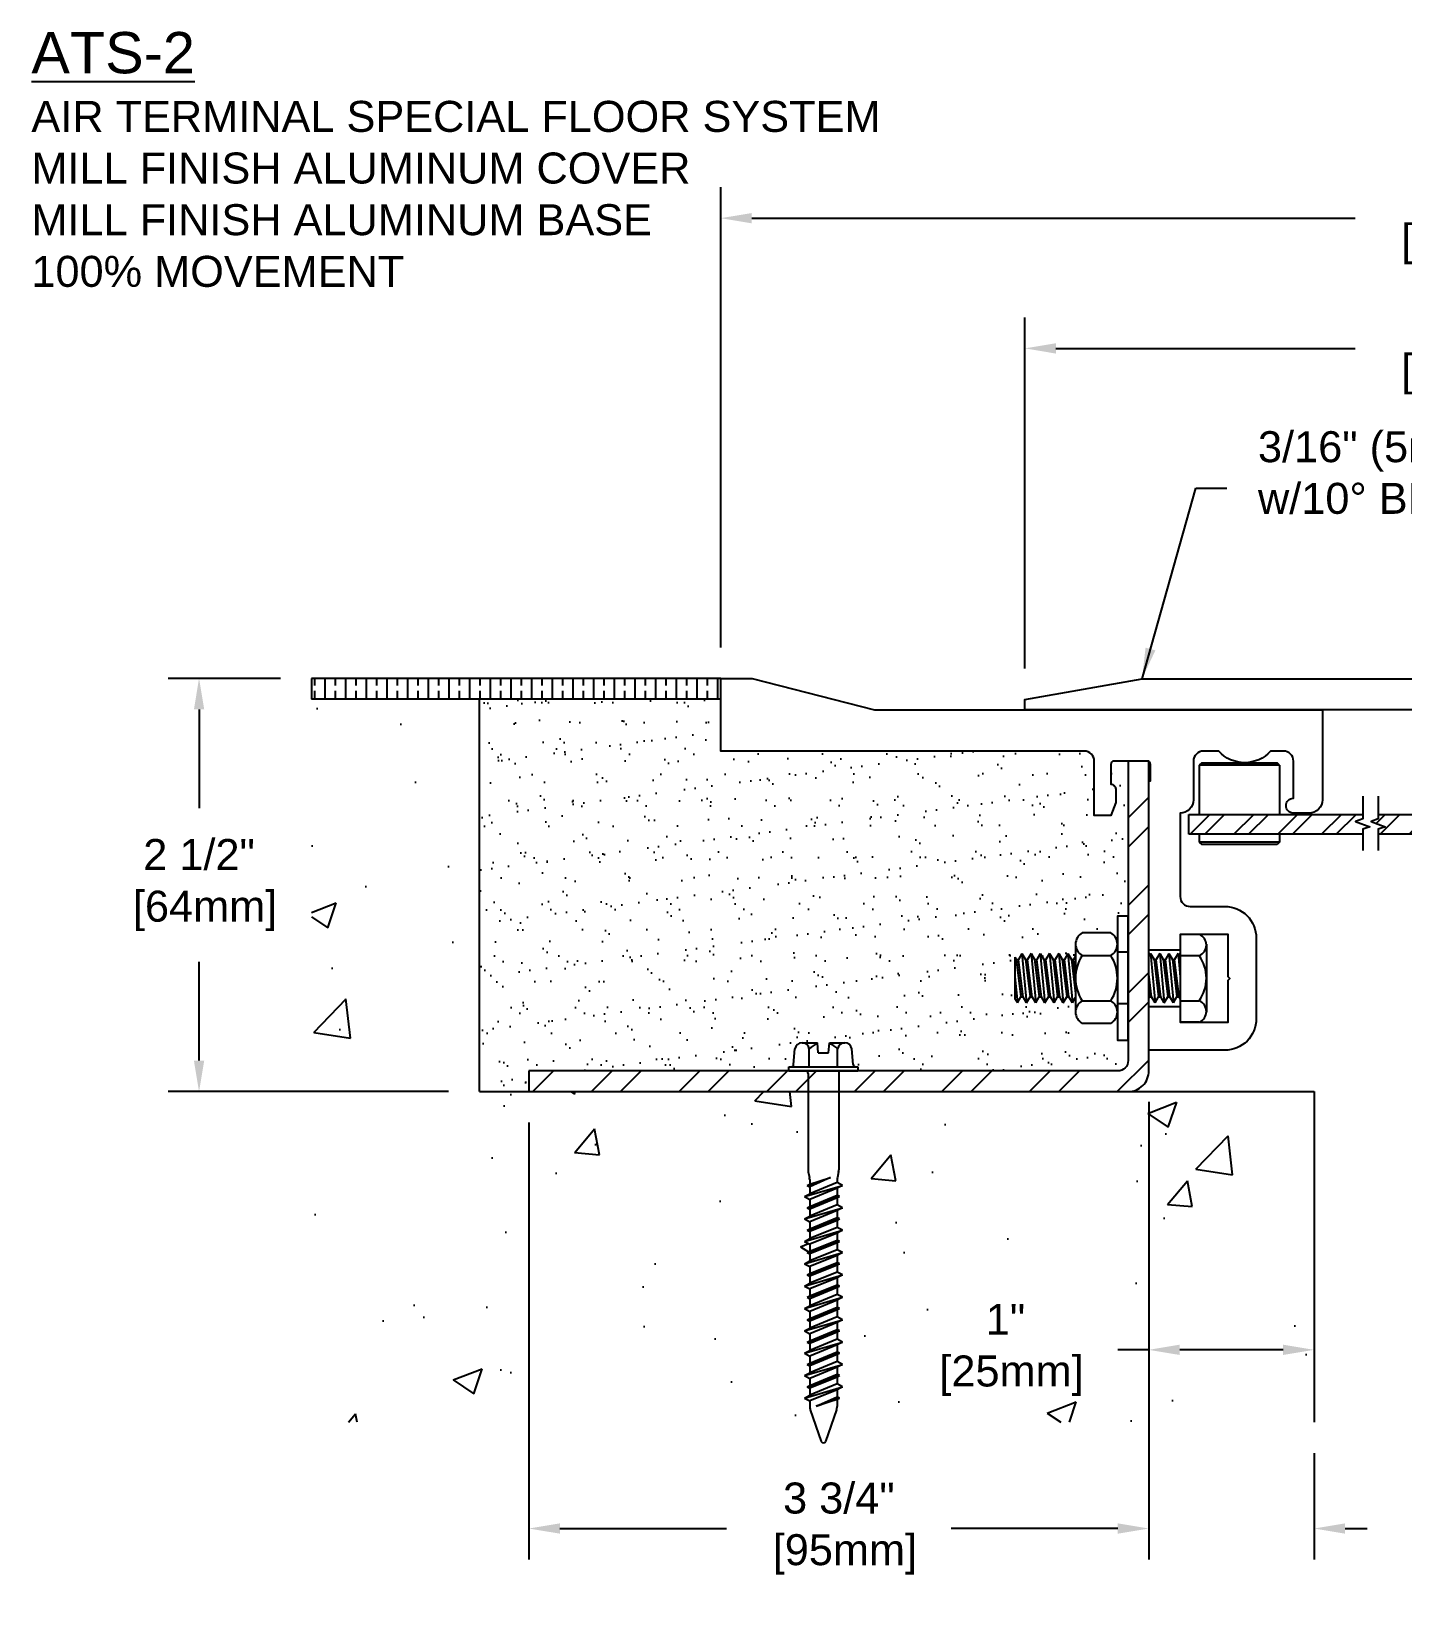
# Model space of a CAD drawing. Header units: inches. Extents: x -1.9 to 36.4, y -1.1 to 8.4.
# Drawn here: x -1.92 to 6.38, y -1.08 to 8.41 of the extents above; entities that cross this region are included whole.
import ezdxf

# ---------------------------------------------------------------- set-up
doc = ezdxf.new("R2010")
doc.units = ezdxf.units.IN
doc.header["$MEASUREMENT"] = 0
doc.linetypes.add('HIDDEN', pattern=[0.375, 0.25, -0.125])
for name, color, linetype in [('Anchors', 4, 'Continuous'), ('Conditions', 1, 'Continuous'), ('Dimensions', 3, 'Continuous'), ('Metals', 7, 'Continuous'), ('Text', 2, 'Continuous')]:
    doc.layers.add(name, color=color, linetype=linetype)
doc.styles.add('Arial', font='arial.ttf')
doc.dimstyles.new('Arial', dxfattribs={"dimtxt": 0.1875, "dimasz": 0.1875, "dimexe": 0.1875, "dimexo": 0.1875, "dimgap": 0.1875, "dimtad": 0, "dimtih": 1, "dimtoh": 1, "dimdec": 4, "dimzin": 0, "dimdsep": 46, "dimlunit": 4, "dimtxsty": 'Arial', "dimcen": 0.1875, "dimadec": 0, "dimazin": 0, "dimtfac": 1, "dimtdec": 4, "dimtofl": 0, "dimtmove": 0, "dimatfit": 3, "dimfxl": 0, "dimfrac": 2, "dimtolj": 1, "dimtzin": 0, "dimarcsym": 0})

# ---------------------------------------------------------------- blocks, each defined once
blk = doc.blocks.new('cp1125')
h = blk.add_hatch()
h.set_pattern_fill('ANSI32', color=256, style=0)
h.paths.add_polyline_path([(4.1276, 21.8435, 0.414214), (4.2526, 21.9685), (4.2526, 23.8435), (4.1276, 23.8435), (4.1276, 22.031, -0.414214), (4.0651, 21.9685), (0.5026, 21.9685), (0.5026, 21.8435)])
blk.add_lwpolyline([(0.5026, 21.9685), (0.5026, 21.8435), (4.1276, 21.8435, 0.414214), (4.2526, 21.9685), (4.2526, 23.8435), (4.1276, 23.8435), (4.1276, 22.031, -0.414214), (4.0651, 21.9685)], format="xyb", close=True)
blk = doc.blocks.new('at11')
blk.add_lwpolyline([(-0.2806, 1.6944, -0.414214), (-0.2206, 1.7544), (-0.1422, 1.7544, 0.447214), (0.1709, 1.7544), (0.2644, 1.7544, -0.414214), (0.3244, 1.6944), (0.3244, 1.4594, 0.414214), (0.4044, 1.3794), (0.4044, 0.8744, -0.414214), (0.3444, 0.8144), (0.1344, 0.8144, 0.414214), (-0.0556, 0.6244), (-0.0556, 0.1344, 0.414214), (0.1344, -0.0556), (0.5944, -0.0556), (0.5944, 0.2094), (0.4044, 0.2094), (0.4044, 0.1144), (0.1144, 0.1144), (0.1144, 0.3694), (0.1044, 0.3794), (0.1144, 0.3894), (0.1144, 0.6444), (0.4044, 0.6444), (0.4044, 0.5494), (0.5944, 0.5494), (0.5944, 1.5744), (0.5844, 1.5744), (0.5844, 1.6744, -0.414214), (0.6044, 1.6944), (0.8044, 1.6944, -0.414214), (0.8244, 1.6744), (0.8244, 1.5544, 0.414214), (0.7944, 1.5244), (0.7944, 1.4444), (0.8244, 1.3644), (0.9244, 1.3644), (0.9244, 1.6944, -0.414214), (0.9844, 1.7544), (3.1844, 1.7544), (3.1844, 2.1944), (2.9944, 2.1944), (2.2544, 2.0044), (-0.4556, 2.0044), (-0.4556, 1.4594, 0.414214), (-0.3756, 1.3794), (-0.2806, 1.3794, 1), (-0.2806, 1.4694)], format="xyb", close=True)
blk = doc.blocks.new('*D7')
at = {"layer": 'Defpoints', "color": 0}
for p in [(4.8422, 2.125), (1.0922, 2), (4.8422, -0.6437)]:
    blk.add_point(p, dxfattribs=at)
at = {"layer": 'Dimensions', "color": 0, "lineweight": -2}
for p, q in [((4.8422, 1.9375), (4.8422, -0.8312)), ((1.0922, 1.8125), (1.0922, -0.8312)), ((1.2797, -0.6437), (2.2877, -0.6437)), ((4.6547, -0.6437), (3.6468, -0.6437))]:
    blk.add_line(p, q, dxfattribs=at)
at = {"layer": 'Dimensions', "color": 0}
for points in [[(1.2797, -0.6124), (1.2797, -0.6749), (1.0922, -0.6437)], [(4.6547, -0.6124), (4.6547, -0.6749), (4.8422, -0.6437)]]:
    blk.add_solid(points, dxfattribs=at)
at = {"layer": 'Dimensions', "color": 0, "insert": (2.9672, -0.6437), "char_height": 0.1875, "attachment_point": 5, "style": 'Arial'}
blk.add_mtext('\\A1;3 3/4"\\P [95mm]', dxfattribs=at)
blk = doc.blocks.new('*D8')
at = {"layer": 'Defpoints', "color": 0}
for p in [(-0.2239, 4.5), (-0.9038, 2), (0.7931, 2)]:
    blk.add_point(p, dxfattribs=at)
at = {"layer": 'Dimensions', "color": 0, "lineweight": -2}
for p, q in [((-0.4114, 4.5), (-1.0913, 4.5)), ((-0.9038, 4.3125), (-0.9038, 3.7155)), ((-0.9038, 2.1875), (-0.9038, 2.7845)), ((0.6056, 2), (-1.0913, 2))]:
    blk.add_line(p, q, dxfattribs=at)
at = {"layer": 'Dimensions', "color": 0}
for points in [[(-0.935, 4.3125), (-0.8725, 4.3125), (-0.9038, 4.5)], [(-0.935, 2.1875), (-0.8725, 2.1875), (-0.9038, 2)]]:
    blk.add_solid(points, dxfattribs=at)
at = {"layer": 'Dimensions', "color": 0, "insert": (-0.9038, 3.25), "char_height": 0.1875, "attachment_point": 5, "style": 'Arial'}
blk.add_mtext('\\A1;2 1/2"\\P [64mm]', dxfattribs=at)
blk = doc.blocks.new('H5161')
for p, q in [((-0.2635, 0.1144), (-0.2635, 0)), ((-0.2062, 0.1584), (0.2062, 0.1584)), ((-0.1375, 0), (-0.1375, 0.1144)), ((0.1375, 0), (0.1375, 0.1144)), ((0.2665, 0.1144), (0.2665, 0)), ((-0.2635, 0), (0.2665, 0)), ((-0.15, -0.0131), (-0.1271, 0)), ((-0.15, -0.0131), (-0.0083, 0)), ((0.1244, 0), (0.113, -0.0066)), ((-0.15, -0.0131), (-0.113, -0.0343)), ((-0.15, -0.0687), (0.15, -0.0409)), ((-0.15, -0.0687), (-0.113, -0.0475)), ((-0.15, -0.0687), (-0.113, -0.0899)), ((0.113, -0.0066), (-0.113, -0.0343)), ((-0.113, -0.0475), (0.113, -0.0197)), ((-0.113, -0.0475), (-0.113, -0.0343)), ((0.113, -0.0621), (-0.113, -0.0899)), ((-0.113, -0.103), (0.113, -0.0752)), ((-0.113, -0.103), (-0.113, -0.0899)), ((0.113, -0.0197), (0.113, -0.0066)), ((0.15, -0.0409), (0.113, -0.0197)), ((0.15, -0.0409), (0.113, -0.0621)), ((0.113, -0.0752), (0.113, -0.0621)), ((0.15, -0.0965), (0.113, -0.0752)), ((-0.15, -0.1242), (0.15, -0.0965)), ((-0.15, -0.1242), (-0.113, -0.103)), ((-0.15, -0.1242), (-0.113, -0.1455)), ((-0.15, -0.1798), (0.15, -0.152)), ((-0.15, -0.1798), (-0.113, -0.1586)), ((-0.15, -0.1798), (-0.1322, -0.19)), ((0.113, -0.1177), (-0.113, -0.1455)), ((-0.113, -0.1586), (0.113, -0.1308)), ((-0.113, -0.1586), (-0.113, -0.1455)), ((0.113, -0.1732), (-0.0235, -0.19)), ((0.0833, -0.19), (0.113, -0.1864)), ((0.15, -0.0965), (0.113, -0.1177)), ((0.113, -0.1308), (0.113, -0.1177)), ((0.15, -0.152), (0.113, -0.1308)), ((0.15, -0.152), (0.113, -0.1732)), ((0.113, -0.1864), (0.113, -0.1732)), ((0.1194, -0.19), (0.113, -0.1864)), ((-0.15, -0.6798), (0.15, -0.652)), ((-0.15, -0.6798), (-0.113, -0.6586)), ((-0.1342, -0.6333), (-0.113, -0.6455)), ((-0.113, -0.6586), (0.0925, -0.6333)), ((-0.0142, -0.6333), (-0.113, -0.6455)), ((-0.113, -0.6586), (-0.113, -0.6455)), ((0.15, -0.652), (0.113, -0.6732)), ((0.15, -0.652), (0.1174, -0.6333)), ((-0.15, -0.6798), (-0.113, -0.701)), ((-0.15, -0.7353), (0.15, -0.7076)), ((-0.15, -0.7353), (-0.113, -0.7141)), ((-0.15, -0.7353), (-0.113, -0.7566)), ((0.113, -0.6732), (-0.113, -0.701)), ((-0.113, -0.7141), (0.113, -0.6864)), ((-0.113, -0.7141), (-0.113, -0.701)), ((0.113, -0.7288), (-0.113, -0.7566)), ((-0.113, -0.7697), (0.113, -0.7419)), ((-0.113, -0.7697), (-0.113, -0.7566)), ((0.113, -0.6864), (0.113, -0.6732)), ((0.15, -0.7076), (0.113, -0.6864)), ((0.15, -0.7076), (0.113, -0.7288)), ((0.113, -0.7419), (0.113, -0.7288)), ((0.15, -0.7631), (0.113, -0.7419)), ((-0.15, -0.7909), (0.15, -0.7631)), ((-0.15, -0.7909), (-0.113, -0.7697)), ((-0.15, -0.7909), (-0.113, -0.8121)), ((-0.15, -0.8465), (0.15, -0.8187)), ((-0.15, -0.8465), (-0.113, -0.8252)), ((-0.15, -0.8465), (-0.113, -0.8677)), ((0.113, -0.7843), (-0.113, -0.8121)), ((-0.113, -0.8252), (0.113, -0.7975)), ((-0.113, -0.8252), (-0.113, -0.8121)), ((0.113, -0.8399), (-0.113, -0.8677)), ((-0.113, -0.8808), (0.113, -0.853)), ((0.15, -0.7631), (0.113, -0.7843)), ((0.113, -0.7975), (0.113, -0.7843)), ((0.15, -0.8187), (0.113, -0.7975)), ((0.15, -0.8187), (0.113, -0.8399)), ((0.113, -0.853), (0.113, -0.8399)), ((0.15, -0.8742), (0.113, -0.853)), ((-0.15, -0.902), (0.15, -0.8742)), ((-0.15, -0.902), (-0.113, -0.8808)), ((-0.15, -0.902), (-0.113, -0.9232)), ((-0.15, -0.9576), (0.15, -0.9298)), ((-0.15, -0.9576), (-0.113, -0.9364)), ((-0.113, -0.8808), (-0.113, -0.8677)), ((0.113, -0.8955), (-0.113, -0.9232)), ((-0.113, -0.9364), (0.113, -0.9086)), ((-0.113, -0.9364), (-0.113, -0.9232)), ((0.15, -0.8742), (0.113, -0.8955)), ((0.113, -0.9086), (0.113, -0.8955)), ((0.15, -0.9298), (0.113, -0.9086)), ((0.15, -0.9298), (0.113, -0.951)), ((-0.15, -0.9576), (-0.113, -0.9788)), ((-0.1271, -1), (-0.113, -0.9919)), ((-0.1271, -1), (0.1244, -1)), ((0.113, -0.951), (-0.113, -0.9788)), ((-0.113, -0.9919), (0.113, -0.9641)), ((-0.113, -0.9919), (-0.113, -0.9788)), ((-0.0083, -1), (0.15, -0.9853)), ((0.113, -0.9641), (0.113, -0.951)), ((0.15, -0.9853), (0.113, -0.9641)), ((0.15, -0.9853), (0.1244, -1))]:
    blk.add_line(p, q)
for centre, radius, start, end in [((-0.2005, 0.0913), 0.0671, 20.13539, 159.86461), ((0, -0.0784), 0.2368, 54.51066, 125.48934), ((0.202, 0.0891), 0.0693, 21.40133, 158.59867)]:
    blk.add_arc(centre, radius, start, end)
for p in [(-0.113, -0.0475), (-0.113, -0.103), (-0.113, -0.1586), (-0.113, -0.6586), (-0.113, -0.7141), (-0.113, -0.7697), (-0.113, -0.8252), (-0.113, -0.8808), (-0.113, -0.9364), (-0.113, -0.9919)]:
    blk.add_point(p)
blk = doc.blocks.new('316alumplt')
blk.add_lwpolyline([(4.4271, 20.7674), (4.4271, 20.8299), (5.136, 20.9549), (9.2182, 20.9549), (9.9271, 20.8299), (9.9271, 20.7674)], close=True)
blk = doc.blocks.new('HRPB8516')
h = blk.add_hatch()
h.set_pattern_fill('ANSI32', color=256, scale=0.5, style=0)
h.set_pattern_definition([(45, (-0.33486, -8.23346), (-0.1325825, 0.1325825), []), (45, (-0.24647, -8.23346), (-0.1325825, 0.1325825), [])])
h.paths.add_polyline_path([(8.0195, 3.6581), (8.0195, 3.6304), (7.9766, 3.6148), (8.0625, 3.5835), (8.0195, 3.5679), (8.0195, 3.5381), (9.0712, 3.5381), (9.0712, 3.6581)])
h.paths.add_polyline_path([(6.7017, 3.6581), (6.7017, 3.6304), (6.6588, 3.6148), (6.7446, 3.5835), (6.7017, 3.5679), (6.7017, 3.5381), (7.926, 3.5381), (7.926, 3.5679), (7.9689, 3.5835), (7.8831, 3.6148), (7.926, 3.6304), (7.926, 3.6581)])
h.paths.add_polyline_path([(5.5565, 3.6581), (5.5565, 3.5381), (6.6081, 3.5381), (6.6081, 3.5679), (6.6511, 3.5835), (6.5652, 3.6148), (6.6081, 3.6304), (6.6081, 3.6581)])
for p, q in [((5.634, 3.9706), (5.619, 3.9556)), ((6.1053, 3.9556), (5.619, 3.9556)), ((5.619, 3.9556), (5.619, 3.6581)), ((5.634, 3.9706), (6.0903, 3.9706)), ((6.1053, 3.9556), (6.0903, 3.9706)), ((6.1053, 3.9556), (6.1053, 3.6581)), ((8.5224, 3.9556), (8.5374, 3.9706)), ((8.5224, 3.9556), (9.0087, 3.9556)), ((8.5224, 3.9556), (8.5224, 3.6581)), ((8.9937, 3.9706), (8.5374, 3.9706)), ((8.9937, 3.9706), (9.0087, 3.9556)), ((9.0087, 3.9556), (9.0087, 3.6581)), ((5.5565, 3.5381), (5.5565, 3.6581)), ((5.5565, 3.6581), (6.6081, 3.6581)), ((6.7017, 3.6581), (7.926, 3.6581)), ((8.0195, 3.6581), (9.0712, 3.6581)), ((9.0712, 3.6581), (9.0712, 3.5381)), ((6.6081, 3.5381), (5.5565, 3.5381)), ((5.619, 3.5381), (5.619, 3.4906)), ((6.1053, 3.5381), (6.1053, 3.4906)), ((7.926, 3.5381), (6.7017, 3.5381)), ((9.0712, 3.5381), (8.0195, 3.5381)), ((8.5224, 3.5381), (8.5224, 3.4906)), ((9.0087, 3.5381), (9.0087, 3.4906)), ((6.1053, 3.4906), (5.619, 3.4906)), ((5.619, 3.4906), (5.634, 3.4756)), ((6.0903, 3.4756), (5.634, 3.4756)), ((6.1053, 3.4906), (6.0903, 3.4756)), ((8.5224, 3.4906), (9.0087, 3.4906)), ((8.5224, 3.4906), (8.5374, 3.4756)), ((8.5374, 3.4756), (8.9937, 3.4756)), ((9.0087, 3.4906), (8.9937, 3.4756))]:
    blk.add_line(p, q)
at = {"linetype": 'Continuous'}
for points in [[(6.6081, 3.7673), (6.6081, 3.6304), (6.5652, 3.6148), (6.6511, 3.5835), (6.6081, 3.5679), (6.6081, 3.4402)], [(6.7017, 3.7673), (6.7017, 3.6304), (6.6588, 3.6148), (6.7446, 3.5835), (6.7017, 3.5679), (6.7017, 3.4402)], [(7.926, 3.7673), (7.926, 3.6304), (7.8831, 3.6148), (7.9689, 3.5835), (7.926, 3.5679), (7.926, 3.4402)], [(8.0195, 3.7673), (8.0195, 3.6304), (7.9766, 3.6148), (8.0625, 3.5835), (8.0195, 3.5679), (8.0195, 3.4402)]]:
    blk.add_lwpolyline(points, dxfattribs=at)
blk = doc.blocks.new('TH14214')
for p, q in [((-0.1803, 0.0387), (-0.172, 0.1335)), ((-0.129, 0.17), (-0.0362, 0.17)), ((-0.086, 0.025), (-0.086, 0.1335)), ((-0.031, 0.11), (-0.0362, 0.17)), ((-0.031, 0.11), (0.031, 0.11)), ((0.031, 0.11), (0.0362, 0.17)), ((0.0362, 0.17), (0.129, 0.17)), ((0.086, 0.025), (0.086, 0.1335)), ((0.1803, 0.0387), (0.172, 0.1335)), ((-0.209, 0), (-0.209, 0.025)), ((-0.209, 0.025), (0.209, 0.025)), ((-0.209, 0), (0.209, 0)), ((0.209, 0.025), (0.209, 0)), ((-0.093, -0.0147), (-0.093, -0.5974)), ((0.093, -0.0147), (0.093, -0.5974)), ((-0.0983, -0.6927), (0.0428, -0.6441)), ((-0.0917, -0.6102), (-0.0843, -0.6448)), ((-0.083, -0.6845), (0.0428, -0.6441)), ((0.0428, -0.6441), (-0.083, -0.7009)), ((-0.083, -0.6576), (-0.083, -0.6845)), ((0.083, -0.6576), (0.083, -0.6755)), ((0.0917, -0.6102), (0.0843, -0.6448)), ((-0.115, -0.7604), (0.115, -0.6927)), ((-0.115, -0.7604), (-0.083, -0.7432)), ((-0.0983, -0.6927), (-0.083, -0.6845)), ((-0.0983, -0.6927), (-0.083, -0.7009)), ((0.083, -0.6755), (-0.083, -0.7432)), ((-0.083, -0.7009), (-0.083, -0.7432)), ((0.083, -0.7099), (-0.083, -0.7776)), ((-0.083, -0.8199), (0.083, -0.7522)), ((0.115, -0.6927), (0.083, -0.6755)), ((0.115, -0.6927), (0.083, -0.7099)), ((0.083, -0.7099), (0.083, -0.7522)), ((0.0983, -0.7604), (0.083, -0.7522)), ((-0.115, -0.7604), (-0.083, -0.7776)), ((-0.115, -0.8958), (0.115, -0.8281)), ((-0.0983, -0.8281), (0.0983, -0.7604)), ((-0.0983, -0.8281), (-0.083, -0.8199)), ((-0.0983, -0.8281), (-0.083, -0.8363)), ((0.083, -0.7686), (-0.083, -0.8363)), ((-0.083, -0.7776), (-0.083, -0.8199)), ((0.083, -0.8109), (-0.083, -0.8786)), ((-0.083, -0.8363), (-0.083, -0.8786)), ((0.083, -0.8454), (-0.083, -0.9131)), ((0.0983, -0.7604), (0.083, -0.7686)), ((0.083, -0.7686), (0.083, -0.8109)), ((0.115, -0.8281), (0.083, -0.8109)), ((0.115, -0.8281), (0.083, -0.8454)), ((0.083, -0.8454), (0.083, -0.8876)), ((-0.115, -0.8958), (-0.083, -0.8786)), ((-0.115, -0.8958), (-0.083, -0.9131)), ((-0.0983, -0.9635), (0.0983, -0.8958)), ((-0.083, -0.9553), (0.083, -0.8876)), ((0.083, -0.9041), (-0.083, -0.9718)), ((-0.083, -0.9131), (-0.083, -0.9553)), ((0.083, -0.9463), (-0.083, -1.014)), ((0.0983, -0.8958), (0.083, -0.8876)), ((0.0983, -0.8958), (0.083, -0.9041)), ((0.083, -0.9041), (0.083, -0.9463)), ((0.115, -0.9635), (0.083, -0.9463)), ((-0.115, -1.0312), (0.115, -0.9635)), ((-0.115, -1.0312), (-0.083, -1.014)), ((-0.115, -1.0312), (-0.083, -1.0485)), ((-0.0983, -0.9635), (-0.083, -0.9553)), ((-0.0983, -0.9635), (-0.083, -0.9718)), ((-0.0983, -1.099), (0.0983, -1.0312)), ((-0.083, -0.9718), (-0.083, -1.014)), ((0.083, -0.9808), (-0.083, -1.0485)), ((-0.083, -1.0907), (0.083, -1.023)), ((0.083, -1.0395), (-0.083, -1.1072)), ((0.115, -0.9635), (0.083, -0.9808)), ((0.083, -0.9808), (0.083, -1.023)), ((0.0983, -1.0312), (0.083, -1.023)), ((0.0983, -1.0312), (0.083, -1.0395)), ((0.083, -1.0395), (0.083, -1.0817)), ((-0.115, -1.1667), (0.115, -1.099)), ((-0.0983, -1.099), (-0.083, -1.0907)), ((-0.0983, -1.099), (-0.083, -1.1072)), ((-0.083, -1.0485), (-0.083, -1.0907)), ((0.083, -1.0817), (-0.083, -1.1494)), ((-0.083, -1.1072), (-0.083, -1.1494)), ((0.083, -1.1162), (-0.083, -1.1839)), ((0.115, -1.099), (0.083, -1.0817)), ((0.115, -1.099), (0.083, -1.1162)), ((0.083, -1.1162), (0.083, -1.1584)), ((-0.115, -1.1667), (-0.083, -1.1494)), ((-0.115, -1.1667), (-0.083, -1.1839)), ((-0.0983, -1.2344), (0.0983, -1.1667)), ((-0.0983, -1.2344), (-0.083, -1.2262)), ((-0.083, -1.2262), (0.083, -1.1584)), ((0.083, -1.1749), (-0.083, -1.2426)), ((-0.083, -1.1839), (-0.083, -1.2262)), ((0.083, -1.2171), (-0.083, -1.2849)), ((0.0983, -1.1667), (0.083, -1.1584)), ((0.0983, -1.1667), (0.083, -1.1749)), ((0.083, -1.1749), (0.083, -1.2171)), ((0.115, -1.2344), (0.083, -1.2171)), ((-0.115, -1.3021), (0.115, -1.2344)), ((-0.115, -1.3021), (-0.083, -1.2849)), ((-0.115, -1.3021), (-0.083, -1.3193)), ((-0.0983, -1.2344), (-0.083, -1.2426)), ((-0.0983, -1.3698), (0.0983, -1.3021)), ((-0.083, -1.2426), (-0.083, -1.2849)), ((0.083, -1.2516), (-0.083, -1.3193)), ((-0.083, -1.3616), (0.083, -1.2939)), ((0.083, -1.3103), (-0.083, -1.378)), ((-0.083, -1.3193), (-0.083, -1.3616)), ((0.115, -1.2344), (0.083, -1.2516)), ((0.083, -1.2516), (0.083, -1.2939)), ((0.0983, -1.3021), (0.083, -1.2939)), ((0.0983, -1.3021), (0.083, -1.3103)), ((0.083, -1.3103), (0.083, -1.3526)), ((-0.115, -1.4375), (0.115, -1.3698)), ((-0.115, -1.4375), (-0.083, -1.4203)), ((-0.0983, -1.3698), (-0.083, -1.3616)), ((-0.0983, -1.3698), (-0.083, -1.378)), ((0.083, -1.3526), (-0.083, -1.4203)), ((-0.083, -1.378), (-0.083, -1.4203)), ((0.083, -1.387), (-0.083, -1.4547)), ((0.115, -1.3698), (0.083, -1.3526)), ((0.115, -1.3698), (0.083, -1.387)), ((0.083, -1.387), (0.083, -1.4293)), ((-0.115, -1.4375), (-0.083, -1.4547)), ((-0.115, -1.5729), (0.115, -1.5052)), ((-0.0983, -1.5052), (0.0983, -1.4375)), ((-0.0983, -1.5052), (-0.083, -1.497)), ((-0.0983, -1.5052), (-0.083, -1.5134)), ((-0.083, -1.497), (0.083, -1.4293)), ((0.083, -1.4457), (-0.083, -1.5134)), ((-0.083, -1.4547), (-0.083, -1.497)), ((0.083, -1.488), (-0.083, -1.5557)), ((-0.083, -1.5134), (-0.083, -1.5557)), ((0.0983, -1.4375), (0.083, -1.4293)), ((0.0983, -1.4375), (0.083, -1.4457)), ((0.083, -1.4457), (0.083, -1.488)), ((0.115, -1.5052), (0.083, -1.488)), ((0.115, -1.5052), (0.083, -1.5224)), ((-0.115, -1.5729), (-0.083, -1.5557)), ((-0.115, -1.5729), (-0.083, -1.5901)), ((-0.0983, -1.6406), (0.0983, -1.5729)), ((0.083, -1.5224), (-0.083, -1.5901)), ((-0.083, -1.6324), (0.083, -1.5647)), ((0.083, -1.5811), (-0.083, -1.6488)), ((-0.083, -1.5901), (-0.083, -1.6324)), ((0.083, -1.5224), (0.083, -1.5647)), ((0.0983, -1.5729), (0.083, -1.5647)), ((0.0983, -1.5729), (0.083, -1.5811)), ((0.083, -1.5811), (0.083, -1.6234)), ((-0.115, -1.7083), (0.115, -1.6406)), ((-0.115, -1.7083), (-0.083, -1.6911)), ((-0.115, -1.7083), (-0.083, -1.7256)), ((-0.0983, -1.6406), (-0.083, -1.6324)), ((-0.0983, -1.6406), (-0.083, -1.6488)), ((-0.0983, -1.776), (0.0983, -1.7083)), ((0.083, -1.6234), (-0.083, -1.6911)), ((-0.083, -1.6488), (-0.083, -1.6911)), ((0.083, -1.6579), (-0.083, -1.7256)), ((-0.083, -1.7678), (0.083, -1.7001)), ((0.115, -1.6406), (0.083, -1.6234)), ((0.115, -1.6406), (0.083, -1.6579)), ((0.083, -1.6579), (0.083, -1.7001)), ((0.0983, -1.7083), (0.083, -1.7001)), ((0.0983, -1.7083), (0.083, -1.7166)), ((-0.115, -1.8437), (0.115, -1.776)), ((-0.0983, -1.776), (-0.083, -1.7678)), ((-0.0983, -1.776), (-0.083, -1.7843)), ((0.083, -1.7166), (-0.083, -1.7843)), ((-0.083, -1.7256), (-0.083, -1.7678)), ((0.083, -1.7588), (-0.083, -1.8265)), ((-0.083, -1.7843), (-0.083, -1.8265)), ((0.083, -1.7933), (-0.083, -1.861)), ((0.083, -1.7166), (0.083, -1.7588)), ((0.115, -1.776), (0.083, -1.7588)), ((0.115, -1.776), (0.083, -1.7933)), ((0.083, -1.7933), (0.083, -1.8355)), ((-0.115, -1.8437), (-0.083, -1.8265)), ((-0.115, -1.8437), (-0.083, -1.861)), ((-0.0983, -1.9115), (0.0983, -1.8437)), ((-0.083, -1.9032), (0.083, -1.8355)), ((0.083, -1.852), (-0.083, -1.9197)), ((-0.083, -1.861), (-0.083, -1.9032)), ((0.083, -1.8942), (-0.083, -1.9619)), ((0.0983, -1.8437), (0.083, -1.8355)), ((0.0983, -1.8437), (0.083, -1.852)), ((0.083, -1.852), (0.083, -1.8942)), ((0.115, -1.9115), (0.083, -1.8942)), ((-0.115, -1.9792), (0.115, -1.9115)), ((-0.115, -1.9792), (-0.083, -1.9619)), ((-0.115, -1.9792), (-0.083, -1.9964)), ((-0.0983, -1.9115), (-0.083, -1.9032)), ((-0.0983, -1.9115), (-0.083, -1.9197)), ((-0.083, -1.9197), (-0.083, -1.9619)), ((0.083, -1.9287), (-0.083, -1.9964)), ((-0.0447, -2.0284), (0.083, -1.9709)), ((-0.0447, -2.0284), (0.0983, -1.9792)), ((0.083, -1.9874), (-0.0447, -2.0284)), ((0.115, -1.9115), (0.083, -1.9287)), ((0.083, -1.9287), (0.083, -1.9709)), ((0.0983, -1.9792), (0.083, -1.9709)), ((0.0983, -1.9792), (0.083, -1.9874)), ((0.083, -1.9874), (0.083, -2.0309)), ((-0.083, -1.9964), (-0.083, -2.0309)), ((-0.0795, -2.0514), (-0.0129, -2.2417)), ((0.0795, -2.0514), (0.0129, -2.2417))]:
    blk.add_line(p, q)
for centre, radius, start, end in [((-0.129, 0.1264), 0.0436, 9.28497, 170.71503), ((0, 0.0505), 0.1195, 107.42152, 136.04074), ((0, 0.0505), 0.1195, 43.95926, 72.57848), ((0.129, 0.1264), 0.0436, 9.28497, 170.71503), ((-0.1952, 0.04), 0.015, 270, 355), ((0.1952, 0.04), 0.015, 185, 270), ((-0.1077, -0.0147), 0.0147, 0, 90), ((0.1077, -0.0147), 0.0147, 90, 180), ((-0.031, -0.5974), 0.062, 180, 191.9357), ((-0.145, -0.6576), 0.062, 0, 11.9357), ((0.145, -0.6576), 0.062, 168.0643, 180), ((0.031, -0.5974), 0.062, 348.0643, 0), ((-0.021, -2.0309), 0.062, 180, 199.30575), ((0.021, -2.0309), 0.062, 340.69425, 0), ((0, -2.2359), 0.0141, 204.10008, 335.89992)]:
    blk.add_arc(centre, radius, start, end)
blk = doc.blocks.new('*D14')
at = {"layer": 'Defpoints', "color": 0}
for p in [(11.4322, 7.2847), (2.2522, 4.5), (11.4322, 4.5)]:
    blk.add_point(p, dxfattribs=at)
at = {"layer": 'Dimensions', "color": 0, "lineweight": -2}
for p, q in [((2.2522, 4.6875), (2.2522, 7.4722)), ((11.4322, 4.6875), (11.4322, 7.4722)), ((2.4397, 7.2847), (6.0899, 7.2847)), ((11.2447, 7.2847), (7.5946, 7.2847))]:
    blk.add_line(p, q, dxfattribs=at)
at = {"layer": 'Dimensions', "color": 0}
for points in [[(2.4397, 7.3159), (2.4397, 7.2534), (2.2522, 7.2847)], [(11.2447, 7.3159), (11.2447, 7.2534), (11.4322, 7.2847)]]:
    blk.add_solid(points, dxfattribs=at)
at = {"layer": 'Dimensions', "color": 0, "insert": (6.8422, 7.2847), "char_height": 0.1875, "attachment_point": 5, "style": 'Arial'}
blk.add_mtext('\\A1;9 3/16"\\P [233mm]', dxfattribs=at)
blk = doc.blocks.new('*D15')
at = {"layer": 'Defpoints', "color": 0}
for p in [(9.5922, 6.4969), (4.0922, 4.3725), (9.5922, 4.3725)]:
    blk.add_point(p, dxfattribs=at)
at = {"layer": 'Dimensions', "color": 0, "lineweight": -2}
for p, q in [((4.0922, 4.56), (4.0922, 6.6844)), ((9.5922, 4.56), (9.5922, 6.6844)), ((4.2797, 6.4969), (6.0899, 6.4969)), ((9.4047, 6.4969), (7.5946, 6.4969))]:
    blk.add_line(p, q, dxfattribs=at)
at = {"layer": 'Dimensions', "color": 0}
for points in [[(4.2797, 6.5281), (4.2797, 6.4656), (4.0922, 6.4969)], [(9.4047, 6.5281), (9.4047, 6.4656), (9.5922, 6.4969)]]:
    blk.add_solid(points, dxfattribs=at)
at = {"layer": 'Dimensions', "color": 0, "insert": (6.8422, 6.4969), "char_height": 0.1875, "attachment_point": 5, "style": 'Arial'}
blk.add_mtext('\\A1;5 1/2"\\P [140mm]', dxfattribs=at)
blk = doc.blocks.new('*D16')
at = {"layer": 'Defpoints', "color": 0}
for p in [(4.8422, 2.125), (5.8422, 2), (5.8422, 0.4375)]:
    blk.add_point(p, dxfattribs=at)
at = {"layer": 'Dimensions', "color": 0, "lineweight": -2}
for p, q in [((4.8422, 1.9375), (4.8422, 0.25)), ((5.8422, 1.8125), (5.8422, 0.25)), ((4.8422, 0.4375), (4.6547, 0.4375)), ((5.6547, 0.4375), (5.0297, 0.4375))]:
    blk.add_line(p, q, dxfattribs=at)
at = {"layer": 'Dimensions', "color": 0}
for points in [[(5.0297, 0.4688), (5.0297, 0.4063), (4.8422, 0.4375)], [(5.6547, 0.4688), (5.6547, 0.4063), (5.8422, 0.4375)]]:
    blk.add_solid(points, dxfattribs=at)
at = {"layer": 'Dimensions', "color": 0, "insert": (3.9752, 0.4375), "char_height": 0.1875, "attachment_point": 5, "style": 'Arial'}
blk.add_mtext('\\A1;1"\\P [25mm]', dxfattribs=at)
blk = doc.blocks.new('*D17')
at = {"layer": 'Defpoints', "color": 0}
for p in [(5.8422, 0), (7.8422, 0), (7.8422, -0.6437)]:
    blk.add_point(p, dxfattribs=at)
at = {"layer": 'Dimensions', "color": 0, "lineweight": -2}
for p, q in [((5.8422, -0.1875), (5.8422, -0.8312)), ((7.8422, -0.1875), (7.8422, -0.8312)), ((6.0297, -0.6437), (6.1627, -0.6437)), ((7.6547, -0.6437), (7.5218, -0.6437))]:
    blk.add_line(p, q, dxfattribs=at)
at = {"layer": 'Dimensions', "color": 0}
for points in [[(6.0297, -0.6124), (6.0297, -0.6749), (5.8422, -0.6437)], [(7.6547, -0.6124), (7.6547, -0.6749), (7.8422, -0.6437)]]:
    blk.add_solid(points, dxfattribs=at)
at = {"layer": 'Dimensions', "color": 0, "insert": (6.8422, -0.6437), "char_height": 0.1875, "attachment_point": 5, "style": 'Arial'}
blk.add_mtext('\\A1;2"\\P [51mm]', dxfattribs=at)
blk = doc.blocks.new('SW14')
at = {"linetype": 'HIDDEN', "ltscale": 0.0625}
for p, q in [((7.1267, 2.4636), (7.1917, 2.4636)), ((7.1267, 2.1511), (7.1917, 2.1511))]:
    blk.add_line(p, q, dxfattribs=at)
blk.add_lwpolyline([(7.1267, 1.9324), (7.1267, 2.6824), (7.1917, 2.6824), (7.1917, 1.9324)], close=True)
blk = doc.blocks.new('HN516')
for p, q in [((-0.2053, 0), (0.2053, 0)), ((-0.2737, -0.0403), (-0.2737, -0.213)), ((-0.1369, -0.213), (-0.1369, -0.0403)), ((0.1369, -0.213), (0.1369, -0.0403)), ((0.2737, -0.0403), (0.2737, -0.213)), ((-0.2053, -0.2533), (0.2053, -0.2533))]:
    blk.add_line(p, q)
for centre, radius, start, end in [((0, -0.2526), 0.2526, 57.19114, 122.80886), ((-0.2053, -0.0783), 0.0783, 29.02085, 150.97915), ((0.2053, -0.0783), 0.0783, 29.02085, 150.97915), ((-0.2053, -0.175), 0.0783, 209.02085, 330.97915), ((0, -0.0007), 0.2526, 237.19114, 302.80886), ((0.2053, -0.175), 0.0783, 209.02085, 330.97915)]:
    blk.add_arc(centre, radius, start, end)

msp = doc.modelspace()

# ---------------------------------------------------------------- hatches: boundary and pattern name
at = {"layer": 'Conditions'}
h = msp.add_hatch(dxfattribs=at)
h.set_pattern_fill('ANSI33', color=256, scale=0.5, angle=45, style=0)
h.set_pattern_definition([(90, (-0.89028, -14.82424), (-0.125, 3e-17), []), (90, (-0.82778, -14.76174), (-0.125, 3e-17), [0.0625, -0.03125])])
h.paths.add_polyline_path([(-0.22394, 4.5), (-0.22394, 4.375), (2.25224, 4.375), (2.25224, 4.5)])
h = msp.add_hatch(dxfattribs=at)
h.set_pattern_fill('AR-CONC', color=256, scale=0.25, style=0)
h.set_pattern_definition([(50, (-0.8903, -14.8242), (1.79315, -0.15688), [0.1875, -2.0625]), (355, (-0.8903, -14.8242), (-0.34688, 1.88048), [0.15, -1.65]), (100.451, (-0.7409, -14.8373), (1.44627, 1.7236), [0.15935, -1.75286]), (46.184, (-0.8903, -14.3242), (2.6681, -0.4138), [0.28125, -3.09375]), (96.636, (-0.668, -14.3587), (2.33666, 2.4353), [0.23903, -2.62928]), (351.184, (-0.8903, -14.3242), (2.33665, 2.4353), [0.225, -2.475]), (21, (-0.6403, -14.4492), (1.49227, -1.00655), [0.1875, -2.0625]), (326, (-0.6403, -14.4492), (0.60829, 1.81288), [0.15, -1.65]), (71.451, (-0.516, -14.5331), (2.10056, 0.80633), [0.15935, -1.75286]), (37.5, (-0.8903, -14.82424), (0.0304, 0.832235), [0, -1.63, 0, -1.675, 0, -1.65625]), (7.5, (-0.8903, -14.8242), (0.657674, 0.98603), [0, -0.955, 0, -1.5925, 0, -0.63125]), (327.5, (-1.4478, -14.82424), (1.334556, -0.056387), [0, -0.625, 0, -1.95, 0, -2.5875]), (317.5, (-1.6978, -14.8242), (1.457965, 0.25026), [0, -0.8125, 0, -1.295, 0, -1.8375])])
h.paths.add_polyline_path([(2.79049, 1.15324), (2.77523, 1.16146), (2.79049, 1.16968), (2.79049, 1.21193), (2.75849, 1.22917), (2.79049, 1.2464), (2.79049, 1.28866), (2.77523, 1.29688), (2.79049, 1.30509), (2.79049, 1.34735), (2.75849, 1.36458), (2.79049, 1.38182), (2.79049, 1.42407), (2.77523, 1.43229), (2.79049, 1.44051), (2.79049, 1.46735, 0.0521265), (2.78915, 1.48017), (2.78049, 1.52114), (2.78049, 2), (1.09224, 2), (0.79315, 2), (0.79315, 4.375), (-0.22394, 4.375), (-0.22394, 0), (2.81977, 0), (2.79398, 0.07362, -0.084437), (2.79049, 0.09412), (2.79049, 0.1286), (2.75849, 0.14583), (2.79049, 0.16307), (2.79049, 0.20532), (2.77523, 0.21354), (2.79049, 0.22176), (2.79049, 0.26402), (2.75849, 0.28125), (2.79049, 0.29848), (2.79049, 0.34074), (2.77523, 0.34896), (2.79049, 0.35718), (2.79049, 0.39943), (2.75849, 0.41667), (2.79049, 0.4339), (2.79049, 0.47616), (2.77523, 0.48438), (2.79049, 0.49259), (2.79049, 0.53485), (2.75849, 0.55208), (2.79049, 0.56932), (2.79049, 0.61157), (2.77523, 0.61979), (2.79049, 0.62801), (2.79049, 0.67027), (2.75849, 0.6875), (2.79049, 0.70473), (2.79049, 0.74699), (2.77523, 0.75521), (2.79049, 0.76343), (2.79049, 0.80568), (2.75849, 0.82292), (2.79049, 0.84015), (2.79049, 0.88241), (2.77523, 0.89062), (2.79049, 0.89884), (2.79049, 0.9411), (2.75849, 0.95833), (2.79049, 0.97557), (2.79049, 1.01782), (2.77523, 1.02604), (2.79049, 1.03426), (2.79049, 1.07652), (2.75849, 1.09375), (2.79049, 1.11098)])
h.paths.add_polyline_path([(5.84224, 2), (2.96649, 2), (2.96649, 1.52114), (2.95783, 1.48017, 0.0521265), (2.95649, 1.46735), (2.95649, 1.44952), (2.98849, 1.43229), (2.95649, 1.41506), (2.95649, 1.3728), (2.97175, 1.36458), (2.95649, 1.35637), (2.95649, 1.31411), (2.98849, 1.29688), (2.95649, 1.27964), (2.95649, 1.23738), (2.97175, 1.22917), (2.95649, 1.22095), (2.95649, 1.17869), (2.98849, 1.16146), (2.95649, 1.14423), (2.95649, 1.10197), (2.97175, 1.09375), (2.95649, 1.08553), (2.95649, 1.04327), (2.98849, 1.02604), (2.95649, 1.00881), (2.95649, 0.96655), (2.97175, 0.95833), (2.95649, 0.95012), (2.95649, 0.90786), (2.98849, 0.89062), (2.95649, 0.87339), (2.95649, 0.83113), (2.97175, 0.82292), (2.95649, 0.8147), (2.95649, 0.77244), (2.98849, 0.75521), (2.95649, 0.73798), (2.95649, 0.69572), (2.97175, 0.6875), (2.95649, 0.67928), (2.95649, 0.63702), (2.98849, 0.61979), (2.95649, 0.60256), (2.95649, 0.5603), (2.97175, 0.55208), (2.95649, 0.54387), (2.95649, 0.50161), (2.98849, 0.48438), (2.95649, 0.46714), (2.95649, 0.42488), (2.97175, 0.41667), (2.95649, 0.40845), (2.95649, 0.36619), (2.98849, 0.34896), (2.95649, 0.33173), (2.95649, 0.28947), (2.97175, 0.28125), (2.95649, 0.27303), (2.95649, 0.23077), (2.98849, 0.21354), (2.95649, 0.19631), (2.95649, 0.15405), (2.97175, 0.14583), (2.95649, 0.13762), (2.95649, 0.09412, -0.084437), (2.953, 0.07362), (2.92721, 0), (5.84224, 0)])
h.paths.add_polyline_path([(4.62099, 0.74255), (4.62099, 0.13279), (3.66226, 0.13279), (3.66226, 0.74255)], flags=16)
h.paths.add_polyline_path([(3.71718, 0.73678), (4.51412, 0.73678), (4.51412, 0.13829), (3.71718, 0.13829)], flags=8)
h = msp.add_hatch(dxfattribs=at)
h.set_pattern_fill('AR-SAND', color=256, scale=0.125, style=0)
h.paths.add_polyline_path([(4.71724, 4), (4.63224, 4, 0.4142136), (4.61224, 3.98), (4.61224, 3.86, -0.4142136), (4.64224, 3.83), (4.64224, 3.75), (4.61224, 3.67), (4.51224, 3.67), (4.51224, 4, 0.4142136), (4.45224, 4.06), (2.25224, 4.06), (2.25224, 4.375), (0.79315, 4.375), (0.79315, 2), (1.09224, 2), (1.09224, 2.125), (2.66449, 2.125), (2.66449, 2.15), (2.67826, 2.15, 0.3888787), (2.6932, 2.16369), (2.70092, 2.25197, -0.4105631), (2.74449, 2.295), (2.83724, 2.295), (2.84249, 2.235), (2.90449, 2.235), (2.90974, 2.295), (3.00249, 2.295, -0.4105631), (3.04606, 2.25197), (3.05378, 2.16369, 0.3888787), (3.06872, 2.15), (3.08249, 2.15), (3.08249, 2.125), (4.65474, 2.125, 0.4142136), (4.71724, 2.1875), (4.71724, 2.31151), (4.65224, 2.31151), (4.65224, 2.48119, -0.2725336), (4.61194, 2.41276), (4.43922, 2.41276, -0.2725336), (4.39893, 2.48119), (4.39893, 2.56912), (4.38023, 2.53651), (4.35901, 2.57351), (4.34589, 2.57351), (4.32467, 2.53651), (4.30346, 2.57351), (4.29033, 2.57351), (4.26912, 2.53651), (4.2479, 2.57351), (4.23478, 2.57351), (4.21356, 2.53651), (4.19235, 2.57351), (4.17922, 2.57351), (4.15801, 2.53651), (4.13679, 2.57351), (4.12367, 2.57351), (4.10245, 2.53651), (4.08123, 2.57351), (4.06811, 2.57351), (4.04689, 2.53651), (4.03224, 2.56206), (4.03224, 2.81362), (4.04033, 2.79951), (4.05346, 2.79951), (4.07467, 2.83651), (4.09589, 2.79951), (4.10901, 2.79951), (4.13023, 2.83651), (4.15144, 2.79951), (4.16457, 2.79951), (4.18578, 2.83651), (4.207, 2.79951), (4.22012, 2.79951), (4.24134, 2.83651), (4.26256, 2.79951), (4.27568, 2.79951), (4.29689, 2.83651), (4.31811, 2.79951), (4.33123, 2.79951), (4.35245, 2.83651), (4.37367, 2.79951), (4.38679, 2.79951), (4.39893, 2.82068), (4.39893, 2.89182, -0.2725336), (4.43922, 2.96026), (4.61194, 2.96026, -0.2725336), (4.65224, 2.89182), (4.65224, 3.06151), (4.71724, 3.06151)])

# ---------------------------------------------------------------- linework, layer by layer
for p, q in [((2.25224, 4.5), (-0.22394, 4.5)), ((-0.22394, 4.5), (-0.22394, 4.375)), ((2.25224, 4.375), (2.25224, 4.5)), ((2.25224, 4.375), (-0.22394, 4.375)), ((0.79315, 2), (0.79315, 4.375)), ((0.79315, 2), (5.84224, 2)), ((5.84224, 2), (5.84224, 0))]:
    msp.add_line(p, q, dxfattribs=at)

# ---------------------------------------------------------------- block references
at = {"layer": 'Anchors'}
for name, p in [('HRPB8516', (-0.47182, 0.0194)), ('TH14214', (2.87349, 2.125))]:
    msp.add_blockref(name, p, dxfattribs=at)
at = {"layer": 'Anchors', "xscale": -1}
msp.add_blockref('SW14', (11.84394, 0.37912), dxfattribs=at)
at = {"layer": 'Anchors', "rotation": 270}
for name, p in [('H5161', (5.03224, 2.68651)), ('HN516', (4.65224, 2.68651))]:
    msp.add_blockref(name, p, dxfattribs=at)
at = {"layer": 'Metals', "xscale": -1}
msp.add_blockref('at11', (5.43659, 2.30565), dxfattribs=at)
at = {"layer": 'Metals'}
for name, p in [('316alumplt', (-0.33483, -16.45742)), ('cp1125', (0.58959, -19.84354))]:
    msp.add_blockref(name, p, dxfattribs=at)

# ---------------------------------------------------------------- texts
at = {"layer": 'Text', "insert": (-1.91825, 8.41122), "char_height": 0.25, "width": 9.6875, "attachment_point": 1, "style": 'Arial'}
msp.add_mtext('{\\LATS-2\\P\\H0.75x;\\lAIR TERMINAL SPECIAL FLOOR SYSTEM\\PMILL FINISH ALUMINUM COVER\\PMILL FINISH ALUMINUM BASE\\P100% MOVEMENT}', dxfattribs=at)
at = {"layer": 'Text', "insert": (5.50267, 5.74448), "char_height": 0.1875, "attachment_point": 4, "style": 'Arial'}
msp.add_mtext('3/16" (5mm) ALUMINUM PLATE\\Pw/10° BEVELS', dxfattribs=at)

# ---------------------------------------------------------------- dimensions: what is measured, and where the dimension line sits
at = {"layer": 'Dimensions'}
for base, p1, p2, picture, middle in [((11.43224, 7.28468), (2.25224, 4.5), (11.43224, 4.5), '*D14', (6.84224, 7.28468)), ((9.59224, 6.4969), (4.09224, 4.3725), (9.59224, 4.3725), '*D15', (6.84224, 6.4969)), ((4.84224, -0.64369), (1.09224, 2), (4.84224, 2.125), '*D7', (2.96724, -0.64369)), ((5.84224, 0.43753), (4.84224, 2.125), (5.84224, 2), '*D16', (3.97521, 0.43753)), ((7.84224, -0.64369), (5.84224, 0), (7.84224, 0), '*D17', (6.84224, -0.64369))]:
    dim = msp.add_linear_dim(base=base, p1=p1, p2=p2, dimstyle='Arial', override={"dimpost": '\\X'}, dxfattribs=at)
    dim.commit()
    dim.dimension.update_dxf_attribs({"geometry": picture, "text_midpoint": middle, "dimtype": 160})
dim = msp.add_linear_dim(base=(-0.90376, 2), p1=(-0.22394, 4.5), p2=(0.79315, 2), angle=90, dimstyle='Arial', override={"dimpost": '\\X'}, dxfattribs=at)
dim.commit()
dim.dimension.update_dxf_attribs({"geometry": '*D8', "text_midpoint": (-0.90376, 3.25), "dimtype": 160})

# ---------------------------------------------------------------- leaders
at = {"layer": 'Text', "annotation_type": 0, "has_hookline": 1, "hookline_direction": 0, "text_width": 3.77942}
msp.add_leader([(4.80115, 4.4975), (5.12767, 5.65073), (5.31517, 5.65073)], dimstyle='Arial', override={"dimgap": 0.1875, "dimtad": 0}, dxfattribs=at)

doc.saveas('drawing.dxf')
